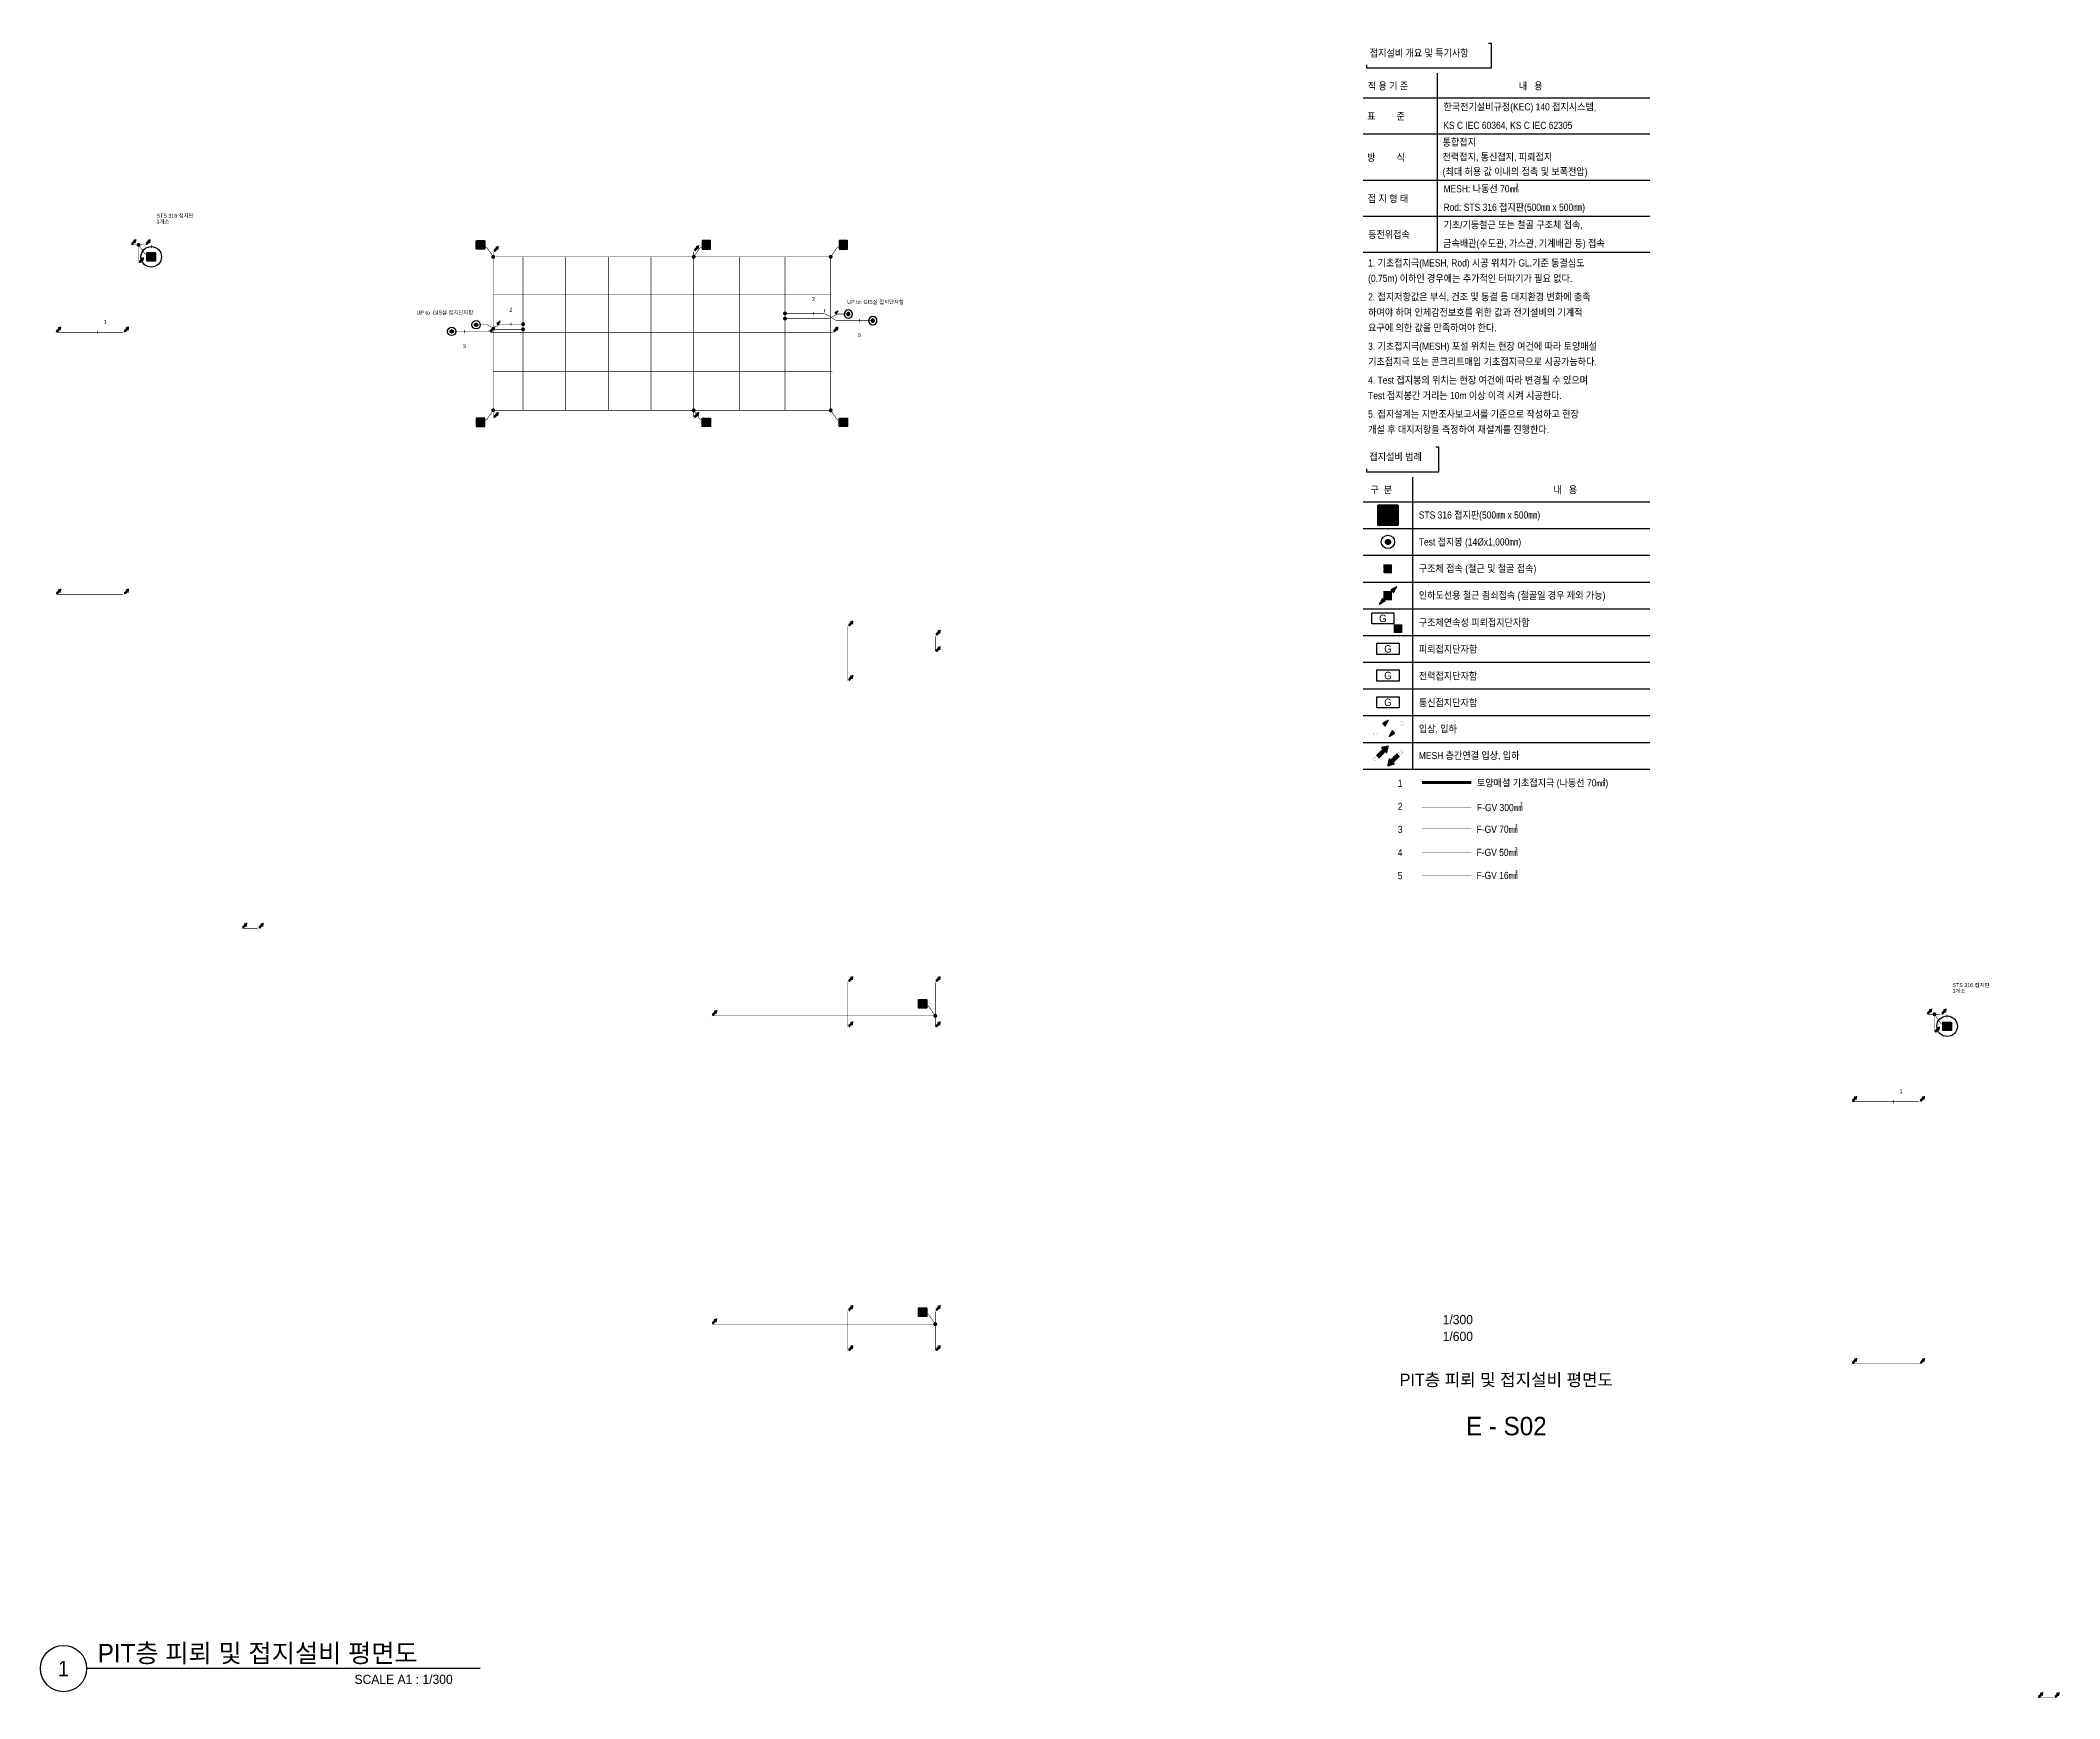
# Model space of a CAD drawing. Header units: millimetres. Extents: x 84495 to 502050, y -708375 to 1238700.
# Drawn here: x 90653 to 287073, y -704626 to -543300 of the extents above; entities that cross this region are included whole.
import ezdxf
from ezdxf.enums import TextEntityAlignment as Align

# ---------------------------------------------------------------- set-up
doc = ezdxf.new("R2010")
doc.units = ezdxf.units.MM
doc.header["$LTSCALE"] = 150
doc.set_wipeout_variables(frame=1)
for name, pattern in [('AM_ISO09W050', [22.5, 12, -1.5, 3, -1.5, 3, -1.5]), ('C2', [18.5, 13.5, -2, 1, -2]), ('HID', [2.3, 1.5, -0.8])]:
    doc.linetypes.add(name, pattern=pattern)
doc.layers.get('0').update_dxf_attribs({"lineweight": 0})
for name, color, linetype in [('------99 Grounding and Lightning', 3, 'Continuous'), ('------99 Grounding_Grounding Terminal Board_E', 3, 'Continuous'), ('------99 Grounding_Grounding Terminal Board_T', 2, 'Continuous'), ('------99 Grounding_Mesh', 6, 'Continuous'), ('-----09 E-WIRE-GV', 2, 'Continuous'), ('-----20 General Symbol', 3, 'Continuous'), ('-----29 Cable Schedule', 1, 'Continuous'), ('-----29 Indicator', 1, 'Continuous'), ('-----30 Text', 2, 'Continuous'), ('-----41 Drawing Title', 2, 'Continuous'), ('-----42 Drawing Number', 2, 'Continuous'), ('-----43 Drawing Scale', 3, 'Continuous')]:
    doc.layers.add(name, color=color, linetype=linetype)
doc.styles.add('ELEC', font='')
doc.styles.get('ELEC').set_extended_font_data('Dotum')
pattern_1 = [(180, (845852.563, 610254.6404), (-1e-14, -6.25), [])]

# ---------------------------------------------------------------- blocks, each defined once
blk = doc.blocks.new('STS 316 접지판')
blk.add_wipeout([(-254, -276), (-270, -270), (-276, -254), (-276, 254), (-270, 270), (-254, 276), (254, 276), (270, 270), (276, 254), (276, -254), (270, -270), (254, -276)])
h = blk.add_hatch(color=256)
h.dxf.hatch_style = 1
h.set_gradient(color1=(132, 132, 132), color2=(214, 214, 214), tint=1, name='SPHERICAL')
edge = h.paths.add_edge_path()
edge.add_line((-254, 276), (254, 276))
edge.add_arc((254, 254), 22.1, 0, 90, ccw=False)
edge.add_line((276, 254), (276, -254))
edge.add_arc((254, -254), 22.1, 270, 360, ccw=False)
edge.add_line((254, -276), (-254, -276))
edge.add_arc((-254, -254), 22.1, 180, 270, ccw=False)
edge.add_line((-276, -254), (-276, 254))
edge.add_arc((-254, 254), 22.1, 90, 180, ccw=False)
h.paths.add_polyline_path([(-169, 221), (169, 221, -0.668179), (173, 212), (-165, 212, -1.496606)], flags=16)
h.paths.add_polyline_path([(221, 169), (221, -169, -0.668179), (212, -173), (212, 165, -1.496606)], flags=16)
h.paths.add_polyline_path([(-173, -212), (165, -212, -1.496606), (169, -221), (-169, -221, -0.668179)], flags=16)
h.paths.add_polyline_path([(-221, 169, 0.022626), (-52, 0, 1.473564), (-43, 4, 0.045564)], flags=16)
h = blk.add_hatch(color=256)
h.set_gradient(color1=(255, 255, 255), tint=1, name='SPHERICAL')
edge = h.paths.add_edge_path()
edge.add_arc((-232, 232), 22.1, 0, 360)
edge = h.paths.add_edge_path()
edge.add_arc((-78, 249), 16.6, 0, 360)
edge = h.paths.add_edge_path()
edge.add_arc((78, 249), 16.6, 0, 360)
edge = h.paths.add_edge_path()
edge.add_arc((232, 232), 22.1, 0, 360)
edge = h.paths.add_edge_path()
edge.add_arc((249, -77), 16.6, 0, 360)
edge = h.paths.add_edge_path()
edge.add_arc((249, 77), 16.6, 0, 360)
edge = h.paths.add_edge_path()
edge.add_arc((-78, -249), 16.6, 0, 360)
edge = h.paths.add_edge_path()
edge.add_arc((78, -249), 16.6, 0, 360)
edge = h.paths.add_edge_path()
edge.add_arc((232, -232), 22.1, 0, 360)
edge = h.paths.add_edge_path()
edge.add_arc((-232, -232), 22.1, 0, 360)
edge = h.paths.add_edge_path()
edge.add_arc((-249, -77), 16.6, 0, 360)
edge = h.paths.add_edge_path()
edge.add_arc((-249, 77), 16.6, 0, 360)
edge = h.paths.add_edge_path()
edge.add_arc((0, 0), 22.1, 0, 360)
h = blk.add_hatch(color=256)
h.set_gradient(color1=(255, 255, 255), tint=1, name='SPHERICAL')
edge = h.paths.add_edge_path()
edge.add_arc((-249, -77), 16.6, 0, 360)
edge = h.paths.add_edge_path()
edge.add_arc((-249, 77), 16.6, 0, 360)
edge = h.paths.add_edge_path()
edge.add_arc((-232, 232), 22.1, 0, 360)
edge = h.paths.add_edge_path()
edge.add_arc((-78, 249), 16.6, 0, 360)
edge = h.paths.add_edge_path()
edge.add_arc((78, 249), 16.6, 0, 360)
edge = h.paths.add_edge_path()
edge.add_arc((0, 0), 22.1, 0, 360)
edge = h.paths.add_edge_path()
edge.add_arc((232, 232), 22.1, 0, 360)
h = blk.add_hatch(color=256)
h.set_gradient(color1=(132, 132, 132), one_color=1, tint=1, name='SPHERICAL')
edge = h.paths.add_edge_path()
edge.add_arc((0, 0), 22.1, 0, 360)
for points in [[(-254, 276), (254, 276, -0.414214), (276, 254), (276, -254, -0.414214), (254, -276), (-254, -276, -0.414214), (-276, -254), (-276, 254, -0.414214), (-254, 276, 0.033225)], [(-221, -169), (-221, 169, -0.668179), (-212, 173), (-43, 4, -0.414214), (-43, -4), (-212, -173, -0.668179), (-221, -169, -0.016281)], [(-169, 221), (169, 221, -0.668179), (173, 212), (4, 43, -0.414214), (-4, 43), (-173, 212, -0.668179), (-169, 221, -0.016281)], [(221, -169), (221, 169, 0.668179), (212, 173), (43, 4, 0.414214), (43, -4), (212, -173, 0.668179), (221, -169, 0.016281)], [(-169, -221), (169, -221, 0.668179), (173, -212), (4, -43, 0.414214), (-4, -43), (-173, -212, 0.668179), (-169, -221, 0.016281)]]:
    blk.add_lwpolyline(points, format="xyb")
for centre, radius in [((-249, 77), 16.6), ((-232, 232), 22.1), ((-78, 249), 16.6), ((0, 0), 22.1), ((78, 249), 16.6), ((232, 232), 22.1), ((249, 77), 16.6), ((-249, -77), 16.6), ((-232, -232), 22.1), ((-78, -249), 16.6), ((78, -249), 16.6), ((232, -232), 22.1), ((249, -77), 16.6)]:
    blk.add_circle(centre, radius)
blk = doc.blocks.new('구조체접속')
h = blk.add_hatch()
h.set_pattern_fill('ANGLE', color=1, scale=200)
h.set_pattern_definition([(0, (0, 0), (0, 55), [40, -15]), (90, (0, 0), (-55, 3e-15), [40, -15])])
h.paths.add_polyline_path([(168, 168), (-168, 168), (-168, -168), (168, -168)])
at = {"color": 1}
for p, q in [((166, 168), (168, 166)), ((-168, -166), (-166, -168))]:
    blk.add_line(p, q, dxfattribs=at)
at = {"color": 1, "const_width": 2}
blk.add_lwpolyline([(168, 168), (-168, 168), (-168, -168), (168, -168)], close=True, dxfattribs=at)
blk = doc.blocks.new("'인하도선용 수직철근 또는 철골")
h = blk.add_hatch()
h.set_pattern_fill('ANSI31', color=256, scale=50, angle=135)
h.set_pattern_definition(pattern_1)
h.paths.add_polyline_path([(291, 293), (180, 89), (88, 181)])
h = blk.add_hatch()
h.set_pattern_fill('ANSI31', color=256, scale=50, angle=135)
h.set_pattern_definition(pattern_1)
h.paths.add_polyline_path([(-291, -293), (-180, -89), (-88, -181)])
at = {"const_width": 3.93}
for points in [[(293, 293), (181, 88), (88, 181), (293, 293)], [(-293, -293), (-181, -88), (-88, -181), (-293, -293)]]:
    blk.add_lwpolyline(points, dxfattribs=at)
at = {"xscale": 0.8, "yscale": 0.8, "zscale": 0.8}
blk.add_blockref('구조체접속', (0, 0), dxfattribs=at)
blk = doc.blocks.new('입상입하1')
h = blk.add_hatch()
h.set_pattern_fill('ANSI31', color=256, scale=50, angle=135)
h.set_pattern_definition([(180, (845993.8846, 610394.13), (-1e-14, -6.25), [])])
h.paths.add_polyline_path([(432, 432), (321, 228), (229, 321)])
at = {"const_width": 3.93}
blk.add_lwpolyline([(0, 61, -1), (0, -61, -1), (0, 61)], format="xyb", dxfattribs=at)
for points in [[(43, 43), (275, 275)], [(434, 433), (322, 227), (229, 321), (434, 433)]]:
    blk.add_lwpolyline(points, dxfattribs=at)
blk = doc.blocks.new('입상입하2')
h = blk.add_hatch()
h.set_pattern_fill('ANSI31', color=256, scale=100, angle=135)
h.set_pattern_definition([(180, (0, 0), (-2e-14, -12.5), [])])
h.paths.add_polyline_path([(326, 242), (377, 192), (433, 433), (192, 377), (242, 326), (39, 124), (124, 39)])
at = {"const_width": 3.93}
blk.add_lwpolyline([(0, 61, -1), (0, -61, -1), (0, 61)], format="xyb", dxfattribs=at)
blk.add_lwpolyline([(377, 192), (326, 242), (124, 39), (39, 124), (242, 326), (192, 377), (433, 433)], close=True, dxfattribs=at)
blk = doc.blocks.new('A$Cbdca0f5f')
at = {"color": 0}
blk.add_lwpolyline([(-360, -360), (-360, 0), (360, 0), (360, -360)], close=True, dxfattribs=at)
at = {"color": 0, "style": 'ELEC'}
blk.add_text('G', height=240, dxfattribs=at).set_placement((0, -180), align=Align.MIDDLE)
blk = doc.blocks.new('구조체연속성 TEST 단자함')
at = {"const_width": 2}
blk.add_lwpolyline([(491, -200), (491, -100, 0.414214), (391, 0), (360, 0)], format="xyb", dxfattribs=at)
at = {"layer": '------99 Grounding_Grounding Terminal Board_E'}
blk.add_blockref('A$Cbdca0f5f', (0, 180), dxfattribs=at)
at = {"xscale": 0.8, "yscale": 0.8, "zscale": 0.8}
blk.add_blockref('구조체접속', (491, -334), dxfattribs=at)
blk = doc.blocks.new('접지봉')
at = {"linetype": 'HID', "ltscale": 200}
h = blk.add_hatch(color=256, dxfattribs=at)
h.dxf.hatch_style = 1
edge = h.paths.add_edge_path()
edge.add_arc((0, 0), 102, 0, 360)
blk.add_circle((0, 0), 271)
blk.add_circle((0, 0), 102, dxfattribs=at)
blk = doc.blocks.new('A13')
blk.add_lwpolyline([(-300, 0), (-300, 300), (300, 300), (300, 0)], close=True)
at = {"style": 'ELEC'}
blk.add_text('G', height=200, dxfattribs=at).set_placement((0, 150), align=Align.MIDDLE)
blk = doc.blocks.new('A$C8673a4d5')
blk.add_wipeout([(-32961, -47990), (-32961, -50363), (-32661, -50363), (-32661, -50663), (-25624, -50663), (-25624, -48290), (-25924, -48290), (-25924, -47990)]).dxf.layer = '-----29 Cable Schedule'
blk.add_wipeout([(-32961, -51192), (-5100, -51192), (-5100, -91305), (-32961, -91305)]).dxf.layer = '-----29 Cable Schedule'
at = {"layer": '-----29 Cable Schedule'}
blk.add_lwpolyline([(-32661, -50363), (-32661, -50663), (-25624, -50663), (-25624, -48290), (-25924, -48290)], dxfattribs=at)
blk.add_wipeout([(-32961, -47990), (-25924, -47990), (-25924, -50363), (-32961, -50363)]).dxf.layer = '-----29 Cable Schedule'
at = {"layer": '-----30 Text', "style": 'ELEC', "width": 0.9}
blk.add_text('접지설비 범례', height=700, dxfattribs=at).set_placement((-32369, -49206), align=Align.MIDDLE_LEFT)
for points in [[(-32961, -11903), (-5100, -11903), (-5100, -47690), (-32961, -47690)], [(-32961, -51193), (-5100, -51193), (-5100, -91306), (-32961, -91306)]]:
    blk.add_wipeout(points).dxf.layer = '-----29 Cable Schedule'
at = {"layer": '-----09 E-WIRE-GV', "color": 6, "linetype": 'AM_ISO09W050', "ltscale": 0.5, "const_width": 300}
blk.add_lwpolyline([(-27238, -80908), (-22438, -80908)], dxfattribs=at)
at = {"layer": '-----09 E-WIRE-GV', "color": 1, "linetype": 'C2', "ltscale": 0.5, "const_width": 30}
blk.add_lwpolyline([(-27238, -83304), (-22438, -83304)], dxfattribs=at)
at = {"layer": '-----09 E-WIRE-GV', "color": 3, "linetype": 'C2', "ltscale": 0.5, "const_width": 30}
blk.add_lwpolyline([(-27238, -85417), (-22438, -85417)], dxfattribs=at)
at = {"layer": '-----09 E-WIRE-GV', "color": 4, "linetype": 'C2', "ltscale": 0.5, "const_width": 30}
blk.add_lwpolyline([(-27238, -87664), (-22438, -87664)], dxfattribs=at)
at = {"layer": '-----09 E-WIRE-GV', "color": 2, "linetype": 'C2', "ltscale": 0.5, "const_width": 30}
blk.add_lwpolyline([(-27238, -89912), (-22438, -89912)], dxfattribs=at)
at = {"layer": '-----29 Cable Schedule'}
blk.add_line((-28161, -51193), (-28161, -79593), dxfattribs=at)
for points in [[(-32961, -53593), (-5100, -53593)], [(-32961, -56193), (-5100, -56193)], [(-32961, -58793), (-5100, -58793)], [(-32961, -61393), (-5100, -61393)], [(-32961, -63993), (-5100, -63993)], [(-32961, -66593), (-5100, -66593)], [(-32961, -69193), (-5100, -69193)], [(-32961, -71793), (-5100, -71793)], [(-32961, -74393), (-5100, -74393)], [(-32961, -76993), (-5100, -76993)], [(-32961, -79593), (-5100, -79593)]]:
    blk.add_lwpolyline(points, dxfattribs=at)
at = {"layer": '------99 Grounding and Lightning'}
for name, p, xscale, yscale, zscale in [('구조체접속', (-30561, -60093), 2.4, 2.4, 2.4), ("'인하도선용 수직철근 또는 철골", (-30561, -62693), 3, 3, 3), ('구조체연속성 TEST 단자함', (-31062, -64931), 3, 3, 3)]:
    blk.add_blockref(name, p, dxfattribs=dict(at, xscale=xscale, yscale=yscale, zscale=zscale))
at = {"layer": '------99 Grounding_Grounding Terminal Board_E', "xscale": 3, "yscale": 3, "zscale": 3}
for p in [(-30561, -67353), (-30561, -69953)]:
    blk.add_blockref('A$Cbdca0f5f', p, dxfattribs=at)
at = {"layer": '------99 Grounding_Grounding Terminal Board_T', "xscale": 3.6, "yscale": 3.6, "zscale": 3.6}
blk.add_blockref('A13', (-30561, -73633), dxfattribs=at)
at = {"layer": '-----20 General Symbol', "xscale": 3, "yscale": 3, "zscale": 3}
for name, p in [('입상입하1', (-31786, -76095)), ('입상입하2', (-31798, -78616))]:
    blk.add_blockref(name, p, dxfattribs=at)
at = {"layer": '-----20 General Symbol', "xscale": 3, "yscale": 3, "zscale": 3, "rotation": 179.9999999997969}
for name, p in [('입상입하1', (-29184, -75140)), ('입상입하2', (-29324, -77969))]:
    blk.add_blockref(name, p, dxfattribs=at)
at = {"layer": '-----30 Text', "style": 'ELEC', "width": 0.9}
for s, p in [('구  분', (-32253, -52408)), ('내   용', (-14473, -52422)), ('STS 316 접지판(500㎜ x 500㎜)', (-27561, -54875)), ('Test 접지봉 (14Øx1,000㎜)', (-27561, -57493)), ('구조체 접속 (철근 및 철골 접속)', (-27561, -60083)), ('인하도선용 철근 죔쇠접속 (철골일 경우 제외 가능)', (-27561, -62683)), ('구조체연속성 피뢰접지단자함', (-27561, -65331)), ('피뢰접지단자함', (-27561, -67931)), ('전력접지단자함', (-27561, -70531)), ('통신접지단자함', (-27561, -73131)), ('입상, 입하', (-27561, -75675)), ('MESH 층간연결 입상, 입하', (-27561, -78275)), ('토양매설 기초접지극 (나동선 70㎟)', (-21904, -80938)), ('F-GV 300㎟ ', (-21904, -83333)), ('F-GV 70㎟', (-21940, -85447)), ('F-GV 50㎟', (-21940, -87694)), ('F-GV 16㎟', (-21940, -89941))]:
    blk.add_text(s, height=700, dxfattribs=at).set_placement(p, align=Align.MIDDLE_LEFT)
for points, layer in [([(-32961, -11903), (-5100, -11903), (-5100, -47690), (-32961, -47690)], '-----29 Cable Schedule'), ([(-30090, -83689), (-30090, -82716), (-29247, -82229), (-28404, -82716), (-28404, -83689), (-29247, -84176)], '-----29 Indicator'), ([(-30090, -90431), (-30090, -89457), (-29247, -88970), (-28404, -89457), (-28404, -90431), (-29247, -90917)], '-----29 Indicator')]:
    blk.add_wipeout(points).dxf.layer = layer
at = {"layer": '-----29 Cable Schedule'}
for points in [[(-32961, -14303), (-5100, -14303)], [(-32961, -17803), (-5100, -17803)], [(-32961, -22303), (-5100, -22303)], [(-32961, -25803), (-5100, -25803)], [(-32961, -29303), (-5100, -29303)]]:
    blk.add_lwpolyline(points, dxfattribs=at)
at = {"layer": '------99 Grounding_Mesh', "xscale": 3.6, "yscale": 3.6, "zscale": 3.6}
blk.add_blockref('STS 316 접지판', (-30561, -54893), dxfattribs=at)
at = {"layer": '-----30 Text', "style": 'ELEC', "width": 0.9}
for s, p in [('적 용 기 준', (-32525, -13133)), ('내   용', (-17834, -13133)), ('표         준', (-32594, -16073)), ('한국전기설비규정(KEC) 140 접지시스템,', (-25161, -15165)), ('KS C IEC 60364, KS C IEC 62305', (-25182, -16965)), ('통합접지', (-25245, -18609)), ('전력접지, 통신접지, 피뢰접지 ', (-25245, -20036)), ('방         식', (-32594, -20083)), ('(최대 허용 값 이내의 접촉 및 보폭전압)', (-25245, -21462)), ('MESH: 나동선 70㎟', (-25161, -23136)), ('접 지 형 태', (-32525, -24091)), ('Rod: STS 316 접지판(500㎜ x 500㎜)', (-25161, -24936)), ('등전위접속', (-32491, -27583)), ('기초/기둥철근 또는 철골 구조체 접속,', (-25161, -26644)), ('금속배관(수도관, 가스관, 기계배관 등) 접속', (-25197, -28444)), ('(0.75m) 이하인 경우에는 추가적인 터파기가 필요 없다.', (-32491, -31853)), ('1. 기초접지극(MESH, Rod) 시공 위치가 GL.기준 동결심도', (-32491, -30353)), ('2. 접지저항값은 부식, 건조 및 동결 등 대지환경 변화에 충족', (-32491, -33653)), ('하여야 하며 인체감전보호를 위한 값과 전기설비의 기계적 ', (-32491, -35153)), ('요구에 의한 값을 만족하여야 한다.', (-32491, -36653)), ('3. 기초접지극(MESH) 포설 위치는 현장 여건에 따라 토양매설', (-32491, -38453)), ('기초접지극 또는 콘크리트매입 기초접지극으로 시공가능하다.', (-32491, -39953)), ('Test 접지봉간 거리는 10m 이상 이격 시켜 시공한다.', (-32491, -43253)), ('4. Test 접지봉의 위치는 현장 여건에 따라 변경될 수 있으며', (-32491, -41753)), ('5. 접지설계는 지반조사보고서를 기준으로 작성하고 현장 ', (-32491, -45053)), ('개설 후 대지저항을 측정하여 재설계를 진행한다.', (-32491, -46553))]:
    blk.add_text(s, height=700, dxfattribs=at).set_placement(p, align=Align.MIDDLE_LEFT)
for points, layer in [([(-32961, -8700), (-32961, -11074), (-32661, -11074), (-32661, -11374), (-20506, -11374), (-20506, -9000), (-20806, -9000), (-20806, -8700)], '-----29 Cable Schedule'), ([(-30090, -81442), (-30090, -80468), (-29247, -79982), (-28404, -80468), (-28404, -81442), (-29247, -81929)], '-----29 Indicator'), ([(-30090, -88183), (-30090, -87210), (-29247, -86723), (-28404, -87210), (-28404, -88183), (-29247, -88670)], '-----29 Indicator')]:
    blk.add_wipeout(points).dxf.layer = layer
at = {"layer": '-----29 Cable Schedule'}
blk.add_lwpolyline([(-32661, -11074), (-32661, -11374), (-20506, -11374), (-20506, -9000), (-20806, -9000)], dxfattribs=at)
at = {"layer": '------99 Grounding and Lightning', "xscale": 2.4, "yscale": 2.4, "zscale": 2.4}
blk.add_blockref('접지봉', (-30561, -57493), dxfattribs=at)
at = {"layer": '-----30 Text', "style": 'ELEC', "width": 0.9}
for s, p in [('1', (-29603, -80979)), ('5', (-29603, -89960))]:
    blk.add_text(s, height=700, dxfattribs=at).set_placement(p, align=Align.MIDDLE_LEFT)
blk.add_wipeout([(-30090, -85936), (-30090, -84963), (-29247, -84476), (-28404, -84963), (-28404, -85936), (-29247, -86423)]).dxf.layer = '-----29 Indicator'
for s, p in [('2', (-29603, -83226)), ('3', (-29603, -85465)), ('4', (-29603, -87713))]:
    blk.add_text(s, height=700, dxfattribs=at).set_placement(p, align=Align.MIDDLE_LEFT)
blk.add_wipeout([(-32961, -8700), (-20806, -8700), (-20806, -11074), (-32961, -11074)]).dxf.layer = '-----29 Cable Schedule'
at = {"layer": '-----29 Cable Schedule'}
blk.add_lwpolyline([(-25761, -11903), (-25761, -29303)], dxfattribs=at)
at = {"layer": '-----30 Text', "style": 'ELEC', "width": 0.9}
blk.add_text('접지설비 개요 및 특기사항', height=700, dxfattribs=at).set_placement((-32331, -9925), align=Align.MIDDLE_LEFT)
blk = doc.blocks.new('접속점 (본딩)')
h = blk.add_hatch(color=256)
h.dxf.hatch_style = 1
h.paths.add_polyline_path([(125, 0, 1), (-125, 0, 1)])
at = {"const_width": 2}
for points in [[(125, 0, 1), (-125, 0)], [(125, 0, -1), (-125, 0)]]:
    blk.add_lwpolyline(points, format="xyb", dxfattribs=at)
blk = doc.blocks.new('A$Ccb354d3c')
at = {"layer": '------99 Grounding_Mesh', "xscale": 1.5, "yscale": 1.5, "zscale": 1.5}
blk.add_blockref('STS 316 접지판', (1232, -1164), dxfattribs=at)
at = {"layer": '------99 Grounding_Mesh', "linetype": 'AM_ISO09W050', "ltscale": 0.12, "const_width": 50}
blk.add_lwpolyline([(619, -893), (0, 0)], dxfattribs=at)
blk.add_lwpolyline([(619, -893, 0.7141311), (884, -816)], format="xyb", dxfattribs=at)
at = {"layer": '------99 Grounding_Mesh', "xscale": 1.5, "yscale": 1.5, "zscale": 1.5}
blk.add_blockref('접속점 (본딩)', (0, 0), dxfattribs=at)

msp = doc.modelspace()

# ---------------------------------------------------------------- linework, layer by layer
at = {"layer": '------99 Grounding_Mesh', "linetype": 'AM_ISO09W050', "const_width": 50, "elevation": 0}
for points in [[(99527, -563195), (100780, -563195)], [(100204, -563195), (100204, -564881)], [(134704, -579941), (134704, -563942)], [(137604, -564363), (137604, -579289)], [(141754, -564363), (141754, -579289)], [(145904, -564363), (145904, -579289)], [(150054, -564363), (150054, -579289)], [(154204, -563869), (154204, -579941)], [(158645, -564363), (158645, -579289)], [(163086, -564363), (163086, -579289)], [(167528, -564363), (167528, -579289)], [(134704, -568029), (167528, -568029)], [(92227, -571695), (98680, -571695)], [(134427, -571695), (167680, -571695)], [(134427, -571696), (167680, -571696)], [(134704, -575492), (167680, -575492)], [(92227, -597195), (98680, -597195)], [(169204, -600369), (169204, -605521)], [(177705, -601269), (177702, -602721)], [(110327, -629695), (111780, -629695)], [(169204, -634969), (169204, -639221)], [(177704, -634969), (177704, -639221)], [(156027, -638195), (177704, -638195)], [(274224, -638050), (275476, -638050)], [(274900, -638050), (274900, -639736)], [(266924, -646550), (273376, -646550)], [(169204, -666969), (169204, -670721)], [(177704, -666969), (177704, -670721)], [(156027, -668195), (177704, -668195)], [(266924, -672050), (273376, -672050)]]:
    msp.add_lwpolyline(points, dxfattribs=at)
at = {"layer": '------99 Grounding_Mesh', "linetype": 'AM_ISO09W050', "const_width": 50}
msp.add_lwpolyline([(285024, -704550), (286476, -704550)], dxfattribs=at)
at = {"layer": '-----09 E-WIRE-GV', "color": 2, "linetype": 'C2', "ltscale": 0.3, "const_width": 50}
for points in [[(134696, -571295), (134292, -571566, -0.1491823), (134125, -571618), (130817, -571618)], [(167596, -570249), (167999, -570520, 0.1491823), (168166, -570571), (171475, -570571)]]:
    msp.add_lwpolyline(points, format="xyb", dxfattribs=at)
at = {"layer": '-----09 E-WIRE-GV', "color": 1, "linetype": 'C2', "ltscale": 0.3, "const_width": 50}
for points in [[(134696, -571295), (135286, -570950, -0.1327942), (135438, -570909), (137416, -570909)], [(134696, -571295), (134797, -571363, 0.1491823), (134964, -571414), (137416, -571414)], [(167596, -570249), (167005, -569904, 0.1327942), (166854, -569863), (163086, -569863)], [(167596, -570249), (167495, -570317, -0.1491823), (167327, -570368), (163086, -570368)]]:
    msp.add_lwpolyline(points, format="xyb", dxfattribs=at)
at = {"layer": '-----29 Indicator', "elevation": 0}
for points in [[(96615, -570682, 0, 0, 0), (96231, -570682, 0, 0, 0), (96231, -571545, 64.2, 64.2, 0), (96231, -571845, 0, 0, 0)], [(271312, -645537, 0, 0, 0), (270927, -645537, 0, 0, 0), (270927, -646400, 64.2, 64.2, 0), (270927, -646700, 0, 0, 0)]]:
    msp.add_lwpolyline(points, format="xyseb", dxfattribs=at)
at = {"layer": '-----41 Drawing Title', "color": 7}
msp.add_line((133447, -701700), (95153, -701700), dxfattribs=at)
msp.add_circle((92903, -701700), 2250, dxfattribs=at)

# ---------------------------------------------------------------- block references
at = {"layer": '------99 Grounding and Lightning', "xscale": -1.5, "yscale": 1.5, "zscale": 1.5, "rotation": 180}
for p in [(137604, -570909), (137604, -571414), (163086, -569863), (163086, -570368)]:
    msp.add_blockref('접속점 (본딩)', p, dxfattribs=at)
at = {"layer": '-----20 General Symbol'}
for name, p, xscale, yscale, zscale in [('입상입하2', (134704, -563869, 0), 1.2, 1.2, 1.2), ('입상입하2', (154204, -563795), 1.2, 1.2, 1.2), ('입상입하1', (167596, -570249), 1.5, 1.5, 1.5), ('입상입하2', (92154, -571695, 0), 1.2, 1.2, 1.2), ('입상입하2', (98754, -571695, 0), 1.2, 1.2, 1.2), ('입상입하2', (134354, -571695), 1.2, 1.2, 1.2), ('입상입하1', (134696, -571295), 1.5, 1.5, 1.5), ('입상입하2', (167754, -571695), 1.2, 1.2, 1.2), ('입상입하2', (134706, -580015), 1.2, 1.2, 1.2), ('입상입하2', (154204, -580015), 1.2, 1.2, 1.2), ('입상입하2', (92154, -597195, 0), 1.2, 1.2, 1.2), ('입상입하2', (98754, -597195, 0), 1.2, 1.2, 1.2), ('입상입하2', (169204, -600295), 1.2, 1.2, 1.2), ('입상입하2', (177705, -601195), 1.2, 1.2, 1.2), ('입상입하2', (177702, -602795), 1.2, 1.2, 1.2), ('입상입하2', (169204, -605595), 1.2, 1.2, 1.2), ('입상입하2', (110254, -629695), 1.2, 1.2, 1.2), ('입상입하2', (111854, -629695), 1.2, 1.2, 1.2), ('입상입하2', (169204, -634895), 1.2, 1.2, 1.2), ('입상입하2', (177704, -634895), 1.2, 1.2, 1.2), ('입상입하2', (155954, -638195), 1.2, 1.2, 1.2), ('입상입하2', (169204, -639295), 1.2, 1.2, 1.2), ('입상입하2', (266850, -646550), 1.2, 1.2, 1.2), ('입상입하2', (273450, -646550), 1.2, 1.2, 1.2), ('입상입하2', (155954, -668195), 1.2, 1.2, 1.2), ('입상입하2', (169204, -666895), 1.2, 1.2, 1.2), ('입상입하2', (169204, -670795), 1.2, 1.2, 1.2), ('입상입하2', (177704, -670795), 1.2, 1.2, 1.2), ('입상입하2', (266850, -672050), 1.2, 1.2, 1.2), ('입상입하2', (273450, -672050), 1.2, 1.2, 1.2), ('입상입하2', (284950, -704550), 1.2, 1.2, 1.2), ('입상입하2', (286550, -704550), 1.2, 1.2, 1.2)]:
    msp.add_blockref(name, p, dxfattribs=dict(at, xscale=xscale, yscale=yscale, zscale=zscale))
at = {"layer": '-----29 Cable Schedule'}
msp.add_blockref('A$C8673a4d5', (252300, -534600), dxfattribs=at)

# ---------------------------------------------------------------- texts
at = {"layer": '-----41 Drawing Title', "style": 'ELEC'}
msp.add_text('PIT층 피뢰 및 접지설비 평면도', height=1200, dxfattribs=at).set_placement((233250, -673610), align=Align.MIDDLE_CENTER)
at = {"layer": '-----41 Drawing Title', "color": 2, "style": 'ELEC'}
msp.add_text('PIT층 피뢰 및 접지설비 평면도', height=1800, dxfattribs=at).set_placement((96233, -701100))
at = {"layer": '-----41 Drawing Title', "color": 7, "style": 'ELEC'}
msp.add_text('1', height=1500, dxfattribs=at).set_placement((92903, -701700), align=Align.MIDDLE)
at = {"layer": '-----41 Drawing Title', "style": 'ELEC'}
msp.add_text('SCALE A1 : 1/300', height=900, dxfattribs=at).set_placement((130762, -703200), align=Align.RIGHT)
at = {"layer": '-----42 Drawing Number', "style": 'ELEC'}
msp.add_text('E - S02', height=1800, dxfattribs=at).set_placement((233250, -678110), align=Align.MIDDLE_CENTER)
at = {"layer": '-----43 Drawing Scale', "style": 'ELEC'}
for s, p in [('1/300', (227060, -668200)), ('1/600', (227060, -669830))]:
    msp.add_text(s, height=900, dxfattribs=at).set_placement(p)

# ---------------------------------------------------------------- wipeouts: each hides what was drawn before it
for points in [[(131582, -572834), (131582, -573239), (131934, -573442), (132285, -573239), (132285, -572834), (131934, -572631)], [(170709, -571788), (170709, -572193), (170358, -572396), (170006, -572193), (170006, -571788), (170358, -571585)]]:
    msp.add_wipeout(points).dxf.layer = '-----29 Indicator'

# ---------------------------------------------------------------- next in the draw order: linework, layer by layer
at = {"layer": '-----29 Indicator'}
for points in [[(131934, -572631, 0, 0, 0), (131934, -571768, 64.2, 64.2, 0), (131934, -571467, 0, 0, 0)], [(170358, -571585, 0, 0, 0), (170358, -570722, 64.2, 64.2, 0), (170358, -570421, 0, 0, 0)]]:
    msp.add_lwpolyline(points, format="xyseb", dxfattribs=at)

# ---------------------------------------------------------------- next in the draw order: block references
at = {"layer": '------99 Grounding and Lightning', "yscale": 1.5, "zscale": 1.5}
for p, xscale, rotation in [((130663, -571618), 1.5, 90), ((171628, -570571), -1.5, 270)]:
    msp.add_blockref('접지봉', p, dxfattribs=dict(at, xscale=xscale, rotation=rotation))
at = {"layer": '-----09 E-WIRE-GV'}
for p in [(100204, -563195), (154204, -579289, 0), (167528, -579289), (274900, -638050)]:
    msp.add_blockref('A$Ccb354d3c', p, dxfattribs=at)
at = {"layer": '-----09 E-WIRE-GV', "rotation": 180}
for p in [(134704, -564363, 0), (177704, -638195), (177704, -668195)]:
    msp.add_blockref('A$Ccb354d3c', p, dxfattribs=at)
at = {"layer": '-----09 E-WIRE-GV', "xscale": -1, "rotation": 180}
for p in [(154204, -564363, 0), (167528, -564363)]:
    msp.add_blockref('A$Ccb354d3c', p, dxfattribs=at)

# ---------------------------------------------------------------- next in the draw order: texts
at = {"layer": '-----30 Text', "style": 'ELEC'}
for p in [(131782, -573022), (170200, -571976)]:
    msp.add_text('5', height=375, dxfattribs=at).set_placement(p, align=Align.MIDDLE_LEFT)

# ---------------------------------------------------------------- next in the draw order: wipeouts: each hides what was drawn before it
for points in [[(136075, -569693), (136075, -569287), (136427, -569085), (136778, -569287), (136778, -569693), (136427, -569896)], [(166216, -568647), (166216, -568241), (165864, -568038), (165513, -568241), (165513, -568647), (165864, -568850)], [(271312, -645739), (271312, -645334), (271663, -645131), (272014, -645334), (272014, -645739), (271663, -645942)]]:
    msp.add_wipeout(points).dxf.layer = '-----29 Indicator'
msp.add_wipeout([(96615, -570884), (96615, -570479), (96967, -570276), (97318, -570479), (97318, -570884), (96967, -571087)]).translate(0, 0, 0).dxf.layer = '-----29 Indicator'

# ---------------------------------------------------------------- next in the draw order: linework, layer by layer
at = {"layer": '------99 Grounding_Mesh', "linetype": 'AM_ISO09W050', "const_width": 50, "elevation": 0}
for points in [[(134704, -564363), (167528, -564363)], [(134515, -579289), (167528, -579289)]]:
    msp.add_lwpolyline(points, dxfattribs=at)
at = {"layer": '-----29 Indicator', "elevation": 0}
for points in [[(101820, -560626, 0, 0, 0), (101436, -560626, 0, 0, 0), (101436, -563209, 64.2, 64.2, 0), (101436, -563510, 0, 0, 0)], [(276517, -635481, 0, 0, 0), (276132, -635481, 0, 0, 0), (276132, -638064, 64.2, 64.2, 0), (276132, -638365, 0, 0, 0)]]:
    msp.add_lwpolyline(points, format="xyseb", dxfattribs=at)
at = {"layer": '-----29 Indicator'}
for points in [[(165864, -568850, 0, 0, 0), (165864, -569713, 64.2, 64.2, 0), (165864, -570013, 0, 0, 0)], [(169079, -568770, 0, 0, 0), (166918, -568770, 0, 0, 0), (166918, -569449, 64.2, 64.2, 0), (166918, -569750, 0, 0, 0)], [(133212, -569816, 0, 0, 0), (135373, -569816, 0, 0, 0), (135373, -570495, 64.2, 64.2, 0), (135373, -570796, 0, 0, 0)], [(136427, -569896, 0, 0, 0), (136427, -570759, 64.2, 64.2, 0), (136427, -571060, 0, 0, 0)]]:
    msp.add_lwpolyline(points, format="xyseb", dxfattribs=at)
for centre in [(101436, -564359), (276132, -639214)]:
    msp.add_circle(centre, 1000, dxfattribs=at)

# ---------------------------------------------------------------- next in the draw order: block references
at = {"layer": '-----20 General Symbol', "xscale": 1.2, "yscale": 1.2, "zscale": 1.2}
for p in [(99454, -563195, 0), (100854, -563195, 0), (100204, -564955), (274150, -638050), (275550, -638050), (177704, -639295), (274900, -639810), (177704, -666895)]:
    msp.add_blockref('입상입하2', p, dxfattribs=at)

# ---------------------------------------------------------------- next in the draw order: texts
at = {"layer": '-----30 Text', "style": 'ELEC'}
for s, p in [('2', (136276, -569493)), ('2', (165716, -568447)), ('1', (96815, -570685, 0)), ('1', (271512, -645540))]:
    msp.add_text(s, height=375, dxfattribs=at).set_placement(p, align=Align.MIDDLE_LEFT)

# ---------------------------------------------------------------- next in the draw order: block references
at = {"layer": '-----09 E-WIRE-GV', "xscale": -1}
msp.add_blockref('A$Ccb354d3c', (134704, -579289, 0), dxfattribs=at)

# ---------------------------------------------------------------- next in the draw order: wipeouts: each hides what was drawn before it
for points in [[(101820, -560046), (105809, -560046), (105809, -561207), (101820, -561207)], [(133212, -569441), (127016, -569441), (127016, -570191), (133212, -570191)], [(169079, -568395), (175275, -568395), (175275, -569145), (169079, -569145)], [(276517, -634901), (280505, -634901), (280505, -636062), (276517, -636062)]]:
    msp.add_wipeout(points).dxf.layer = '-----29 Indicator'

# ---------------------------------------------------------------- next in the draw order: linework, layer by layer
at = {"layer": '-----09 E-WIRE-GV', "color": 2, "linetype": 'C2', "ltscale": 0.3, "const_width": 50}
for points in [[(134696, -571295), (134213, -571013, 0.1327942), (134062, -570972), (133195, -570972)], [(167596, -570249), (168078, -569967, -0.1327942), (168230, -569926), (169096, -569926)]]:
    msp.add_lwpolyline(points, format="xyb", dxfattribs=at)

# ---------------------------------------------------------------- next in the draw order: block references
at = {"layer": '------99 Grounding and Lightning', "yscale": 1.5, "zscale": 1.5}
for p, xscale, rotation in [((169250, -569926), -1.5, 270), ((133041, -570972), 1.5, 90)]:
    msp.add_blockref('접지봉', p, dxfattribs=dict(at, xscale=xscale, rotation=rotation))

# ---------------------------------------------------------------- next in the draw order: texts
at = {"layer": '-----30 Text', "style": 'ELEC'}
for s, p in [('3개소', (101948, -560925, 0)), ('STS 316 접지판', (101948, -560353, 0)), ('UP to: GIS실 접지단자함', (127242, -569789)), ('UP to: GIS실 접지단자함', (169141, -568743)), ('3개소', (276644, -635780, 0)), ('STS 316 접지판', (276644, -635208, 0))]:
    msp.add_text(s, height=375, dxfattribs=at).set_placement(p, align=Align.MIDDLE_LEFT)

doc.saveas('drawing.dxf')
